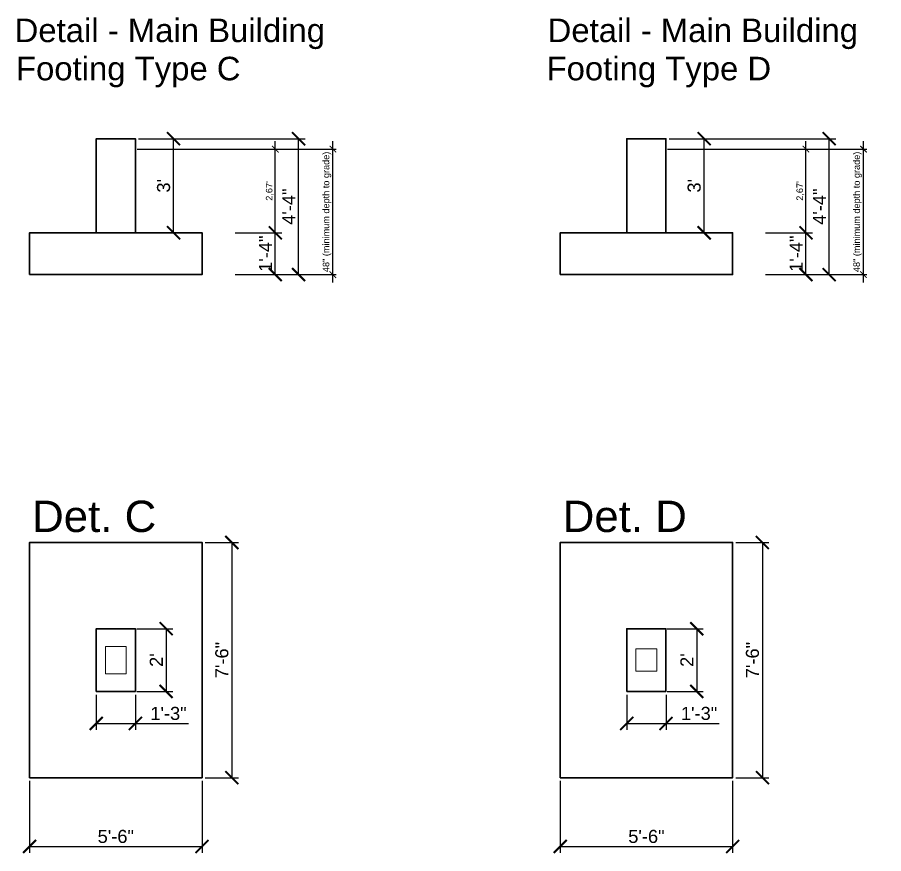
# Model space of a CAD drawing. Header units: millimetres. Extents: x -6 to 201520, y -744 to 120638.
# Drawn here: x 1156.8 to 1488.4, y 4278.9 to 4599 of the extents above; entities that cross this region are included whole.
import ezdxf

# ---------------------------------------------------------------- set-up
doc = ezdxf.new("R2010")
doc.units = ezdxf.units.MM
doc.layers.add('Dimension', color=130, linetype='Continuous', lineweight=18)
doc.layers.add('Structural', color=50, linetype='Continuous', lineweight=35)
doc.styles.get("Standard").update_dxf_attribs({"font": 'arial.ttf'})
doc.dimstyles.new('Feet Architectural Detail', dxfattribs={"dimscale": 2, "dimtxt": 2.5, "dimasz": 2.5, "dimexe": 1.25, "dimexo": 0.625, "dimtad": 1, "dimdec": 6, "dimlunit": 4, "dimtxsty": 'Standard', "dimblk": 'ARCHTICK', "dimcen": 2.5, "dimadec": 0, "dimazin": 0, "dimtfac": 0.5, "dimtdec": 6, "dimtmove": 0, "dimatfit": 3, "dimfxl": 1, "dimarcsym": 0})
doc.dimstyles.new('Feet Decimal Detail', dxfattribs={"dimtxt": 2.5, "dimasz": 2.5, "dimexe": 1.25, "dimexo": 0.625, "dimtad": 1, "dimlfac": 0.083333, "dimtxsty": 'Standard', "dimblk": 'ARCHTICK', "dimcen": 2.5, "dimdle": 3, "dimadec": 0, "dimazin": 0, "dimtfac": 0.5, "dimtmove": 0, "dimatfit": 3, "dimfxl": 1, "dimarcsym": 0})
doc.dimstyles.new('Inches Decimal', dxfattribs={"dimtxt": 2.5, "dimasz": 2.5, "dimexe": 1.25, "dimexo": 0.625, "dimtad": 1, "dimtxsty": 'Standard', "dimblk": 'ARCHTICK', "dimcen": 2.5, "dimdle": 3, "dimadec": 0, "dimazin": 0, "dimtfac": 0.5, "dimtmove": 0, "dimatfit": 3, "dimfxl": 1, "dimarcsym": 0})

# ---------------------------------------------------------------- blocks, each defined once
blk = doc.blocks.new('_ArchTick')
at = {"color": 0, "linetype": 'ByBlock', "const_width": 0.15}
blk.add_lwpolyline([(-0.5, -0.5), (0.5, 0.5)], dxfattribs=at)
blk = doc.blocks.new('*D32')
at = {"layer": 'Defpoints', "color": 0, "transparency": 16777216}
for p in [(1227.52, 4398.01), (1227.52, 4308.01), (1238.92, 4308.01)]:
    blk.add_point(p, dxfattribs=at)
at = {"layer": 'Dimension', "color": 0, "lineweight": -2, "transparency": 16777216}
for p, q in [((1228.77, 4398.01), (1241.42, 4398.01)), ((1238.92, 4398.01), (1238.92, 4308.01)), ((1228.77, 4308.01), (1241.42, 4308.01))]:
    blk.add_line(p, q, dxfattribs=at)
at = {"layer": 'Dimension', "color": 0, "lineweight": -2, "transparency": 16777216, "xscale": 5, "yscale": 5, "zscale": 5}
for p, rotation in [((1238.92, 4398.01), 90), ((1238.92, 4308.01), 270)]:
    blk.add_blockref('_ArchTick', p, dxfattribs=dict(at, rotation=rotation))
at = {"layer": 'Dimension', "color": 0, "transparency": 16777216, "insert": (1235.12, 4353.01), "char_height": 5, "attachment_point": 5, "rotation": 90}
blk.add_mtext('7\'-6"', dxfattribs=at)
blk = doc.blocks.new('*D33')
at = {"layer": 'Defpoints', "color": 0, "transparency": 16777216}
for p in [(1161.52, 4308.01), (1227.52, 4308.01), (1227.52, 4281.7)]:
    blk.add_point(p, dxfattribs=at)
at = {"layer": 'Dimension', "color": 0, "lineweight": -2, "transparency": 16777216}
for p, q in [((1161.52, 4306.76), (1161.52, 4279.2)), ((1227.52, 4306.76), (1227.52, 4279.2)), ((1161.52, 4281.7), (1227.52, 4281.7))]:
    blk.add_line(p, q, dxfattribs=at)
at = {"layer": 'Dimension', "color": 0, "lineweight": -2, "transparency": 16777216, "xscale": 5, "yscale": 5, "zscale": 5, "rotation": 180}
blk.add_blockref('_ArchTick', (1161.52, 4281.7), dxfattribs=at)
at = {"layer": 'Dimension', "color": 0, "lineweight": -2, "transparency": 16777216, "xscale": 5, "yscale": 5, "zscale": 5}
blk.add_blockref('_ArchTick', (1227.52, 4281.7), dxfattribs=at)
at = {"layer": 'Dimension', "color": 0, "transparency": 16777216, "insert": (1194.52, 4285.5), "char_height": 5, "attachment_point": 5}
blk.add_mtext('5\'-6"', dxfattribs=at)
blk = doc.blocks.new('*D34')
at = {"layer": 'Defpoints', "color": 0, "transparency": 16777216}
for p in [(1187.02, 4341.01), (1202.02, 4341.01), (1202.02, 4328.76)]:
    blk.add_point(p, dxfattribs=at)
at = {"layer": 'Dimension', "color": 0, "lineweight": -2, "transparency": 16777216}
for p, q in [((1187.02, 4339.76), (1187.02, 4326.26)), ((1202.02, 4339.76), (1202.02, 4326.26)), ((1187.02, 4328.76), (1202.02, 4328.76)), ((1202.02, 4328.76), (1222.34, 4328.76))]:
    blk.add_line(p, q, dxfattribs=at)
at = {"layer": 'Dimension', "color": 0, "lineweight": -2, "transparency": 16777216, "xscale": 5, "yscale": 5, "zscale": 5, "rotation": 180}
blk.add_blockref('_ArchTick', (1187.02, 4328.76), dxfattribs=at)
at = {"layer": 'Dimension', "color": 0, "lineweight": -2, "transparency": 16777216, "xscale": 5, "yscale": 5, "zscale": 5}
blk.add_blockref('_ArchTick', (1202.02, 4328.76), dxfattribs=at)
at = {"layer": 'Dimension', "color": 0, "transparency": 16777216, "insert": (1214.68, 4332.57), "char_height": 5, "attachment_point": 5}
blk.add_mtext('1\'-3"', dxfattribs=at)
blk = doc.blocks.new('*D35')
at = {"layer": 'Defpoints', "color": 0, "transparency": 16777216}
for p in [(1201.27, 4365.01), (1201.27, 4341.01), (1213.79, 4341.01)]:
    blk.add_point(p, dxfattribs=at)
at = {"layer": 'Dimension', "color": 0, "lineweight": -2, "transparency": 16777216}
for p, q in [((1202.52, 4365.01), (1216.29, 4365.01)), ((1213.79, 4365.01), (1213.79, 4341.01)), ((1202.52, 4341.01), (1216.29, 4341.01))]:
    blk.add_line(p, q, dxfattribs=at)
at = {"layer": 'Dimension', "color": 0, "lineweight": -2, "transparency": 16777216, "xscale": 5, "yscale": 5, "zscale": 5}
for p, rotation in [((1213.79, 4365.01), 90), ((1213.79, 4341.01), 270)]:
    blk.add_blockref('_ArchTick', p, dxfattribs=dict(at, rotation=rotation))
at = {"layer": 'Dimension', "color": 0, "transparency": 16777216, "insert": (1210.03, 4353.01), "char_height": 5, "attachment_point": 5, "rotation": 90}
blk.add_mtext("2'", dxfattribs=at)
blk = doc.blocks.new('*D36')
at = {"layer": 'Defpoints', "color": 0, "transparency": 16777216}
for p in [(1430.59, 4398.01), (1430.59, 4308.01), (1441.99, 4308.01)]:
    blk.add_point(p, dxfattribs=at)
at = {"layer": 'Dimension', "color": 0, "lineweight": -2, "transparency": 16777216}
for p, q in [((1431.84, 4398.01), (1444.49, 4398.01)), ((1441.99, 4398.01), (1441.99, 4308.01)), ((1431.84, 4308.01), (1444.49, 4308.01))]:
    blk.add_line(p, q, dxfattribs=at)
at = {"layer": 'Dimension', "color": 0, "lineweight": -2, "transparency": 16777216, "xscale": 5, "yscale": 5, "zscale": 5}
for p, rotation in [((1441.99, 4398.01), 90), ((1441.99, 4308.01), 270)]:
    blk.add_blockref('_ArchTick', p, dxfattribs=dict(at, rotation=rotation))
at = {"layer": 'Dimension', "color": 0, "transparency": 16777216, "insert": (1438.19, 4353.01), "char_height": 5, "attachment_point": 5, "rotation": 90}
blk.add_mtext('7\'-6"', dxfattribs=at)
blk = doc.blocks.new('*D37')
at = {"layer": 'Defpoints', "color": 0, "transparency": 16777216}
for p in [(1364.59, 4308.01), (1430.59, 4308.01), (1430.59, 4281.7)]:
    blk.add_point(p, dxfattribs=at)
at = {"layer": 'Dimension', "color": 0, "lineweight": -2, "transparency": 16777216}
for p, q in [((1364.59, 4306.76), (1364.59, 4279.2)), ((1430.59, 4306.76), (1430.59, 4279.2)), ((1364.59, 4281.7), (1430.59, 4281.7))]:
    blk.add_line(p, q, dxfattribs=at)
at = {"layer": 'Dimension', "color": 0, "lineweight": -2, "transparency": 16777216, "xscale": 5, "yscale": 5, "zscale": 5, "rotation": 180}
blk.add_blockref('_ArchTick', (1364.59, 4281.7), dxfattribs=at)
at = {"layer": 'Dimension', "color": 0, "lineweight": -2, "transparency": 16777216, "xscale": 5, "yscale": 5, "zscale": 5}
blk.add_blockref('_ArchTick', (1430.59, 4281.7), dxfattribs=at)
at = {"layer": 'Dimension', "color": 0, "transparency": 16777216, "insert": (1397.59, 4285.5), "char_height": 5, "attachment_point": 5}
blk.add_mtext('5\'-6"', dxfattribs=at)
blk = doc.blocks.new('*D38')
at = {"layer": 'Defpoints', "color": 0, "transparency": 16777216}
for p in [(1390.09, 4341.01), (1405.09, 4341.01), (1405.09, 4328.76)]:
    blk.add_point(p, dxfattribs=at)
at = {"layer": 'Dimension', "color": 0, "lineweight": -2, "transparency": 16777216}
for p, q in [((1390.09, 4339.76), (1390.09, 4326.26)), ((1405.09, 4339.76), (1405.09, 4326.26)), ((1390.09, 4328.76), (1405.09, 4328.76)), ((1405.09, 4328.76), (1425.41, 4328.76))]:
    blk.add_line(p, q, dxfattribs=at)
at = {"layer": 'Dimension', "color": 0, "lineweight": -2, "transparency": 16777216, "xscale": 5, "yscale": 5, "zscale": 5, "rotation": 180}
blk.add_blockref('_ArchTick', (1390.09, 4328.76), dxfattribs=at)
at = {"layer": 'Dimension', "color": 0, "lineweight": -2, "transparency": 16777216, "xscale": 5, "yscale": 5, "zscale": 5}
blk.add_blockref('_ArchTick', (1405.09, 4328.76), dxfattribs=at)
at = {"layer": 'Dimension', "color": 0, "transparency": 16777216, "insert": (1417.75, 4332.57), "char_height": 5, "attachment_point": 5}
blk.add_mtext('1\'-3"', dxfattribs=at)
blk = doc.blocks.new('*D39')
at = {"layer": 'Defpoints', "color": 0, "transparency": 16777216}
for p in [(1404.34, 4365.01), (1404.34, 4341.01), (1416.86, 4341.01)]:
    blk.add_point(p, dxfattribs=at)
at = {"layer": 'Dimension', "color": 0, "lineweight": -2, "transparency": 16777216}
for p, q in [((1405.59, 4365.01), (1419.36, 4365.01)), ((1416.86, 4365.01), (1416.86, 4341.01)), ((1405.59, 4341.01), (1419.36, 4341.01))]:
    blk.add_line(p, q, dxfattribs=at)
at = {"layer": 'Dimension', "color": 0, "lineweight": -2, "transparency": 16777216, "xscale": 5, "yscale": 5, "zscale": 5}
for p, rotation in [((1416.86, 4365.01), 90), ((1416.86, 4341.01), 270)]:
    blk.add_blockref('_ArchTick', p, dxfattribs=dict(at, rotation=rotation))
at = {"layer": 'Dimension', "color": 0, "transparency": 16777216, "insert": (1413.09, 4353.01), "char_height": 5, "attachment_point": 5, "rotation": 90}
blk.add_mtext("2'", dxfattribs=at)
blk = doc.blocks.new('Service - Unit Rectangle')
at = {"color": 0, "linetype": 'ByBlock', "lineweight": -2}
blk.add_lwpolyline([(-0.5, -0.5), (0.5, -0.5), (0.5, 0.5), (-0.5, 0.5)], close=True, dxfattribs=at)
blk = doc.blocks.new('mb-c pier side')
at = {"color": 0, "linetype": 'ByBlock', "lineweight": -2, "xscale": 12, "yscale": 12, "zscale": 12}
blk.add_blockref('Service - Unit Rectangle', (0, 0), dxfattribs=at)
blk = doc.blocks.new('mb-c bottom side')
at = {"color": 0, "linetype": 'ByBlock', "lineweight": -2, "xscale": 12, "yscale": 12, "zscale": 12}
blk.add_blockref('Service - Unit Rectangle', (0, 0), dxfattribs=at)
blk = doc.blocks.new('mb-d pier side')
at = {"color": 0, "linetype": 'ByBlock', "lineweight": -2, "xscale": 12, "yscale": 12, "zscale": 12}
blk.add_blockref('Service - Unit Rectangle', (0, 0), dxfattribs=at)
blk = doc.blocks.new('mb-d bottom side')
at = {"color": 0, "linetype": 'ByBlock', "lineweight": -2, "xscale": 12, "yscale": 12, "zscale": 12}
blk.add_blockref('Service - Unit Rectangle', (0, 0), dxfattribs=at)
blk = doc.blocks.new('mb-c pier')
at = {"color": 0, "linetype": 'ByBlock', "lineweight": -2, "xscale": 12, "yscale": 12, "zscale": 12}
blk.add_blockref('Service - Unit Rectangle', (0, 0), dxfattribs=at)
blk = doc.blocks.new('mb-c bottom')
at = {"color": 0, "linetype": 'ByBlock', "lineweight": -2, "xscale": 12, "yscale": 12, "zscale": 12}
blk.add_blockref('Service - Unit Rectangle', (0, 0), dxfattribs=at)
blk = doc.blocks.new('mbtypec')
at = {"layer": 'Dimension'}
blk.add_lwpolyline([(-4, -5.25), (4, -5.25), (4, 5.25), (-4, 5.25)], close=True, dxfattribs=at)
at = {"layer": 'Structural'}
for name, xscale, yscale, zscale in [('mb-c bottom', 5.5, 7.5, 5), ('mb-c pier', 1.25, 2, 1.125)]:
    blk.add_blockref(name, (0, 0), dxfattribs=dict(at, xscale=xscale, yscale=yscale, zscale=zscale))
blk.add_text('Det. C', height=12, dxfattribs=at).set_placement((-32.03, 49.01))
blk = doc.blocks.new('mb-d bottom')
at = {"color": 0, "linetype": 'ByBlock', "lineweight": -2, "xscale": 12, "yscale": 12, "zscale": 12}
blk.add_blockref('Service - Unit Rectangle', (0, 0), dxfattribs=at)
blk = doc.blocks.new('mb-d pier')
at = {"color": 0, "linetype": 'ByBlock', "lineweight": -2, "xscale": 12, "yscale": 12, "zscale": 12}
blk.add_blockref('Service - Unit Rectangle', (0, 0), dxfattribs=at)
blk = doc.blocks.new('mbtyped')
at = {"layer": 'Dimension'}
blk.add_lwpolyline([(-4, -4.25), (4, -4.25), (4, 4.25), (-4, 4.25)], close=True, dxfattribs=at)
at = {"layer": 'Structural'}
for name, xscale, yscale, zscale in [('mb-d bottom', 5.5, 7.5, 5), ('mb-d pier', 1.25, 2, 1.125)]:
    blk.add_blockref(name, (0, 0), dxfattribs=dict(at, xscale=xscale, yscale=yscale, zscale=zscale))
blk.add_text('Det. D', height=12, dxfattribs=at).set_placement((-32.03, 49.01))
blk = doc.blocks.new('*D179')
at = {"layer": 'Defpoints', "color": 0, "transparency": 16777216}
for p in [(1442.59, 4516.5), (1458.64, 4516.5), (1442.59, 4500.51)]:
    blk.add_point(p, dxfattribs=at)
at = {"layer": 'Dimension', "color": 0, "lineweight": -2, "transparency": 16777216}
for p, q in [((1443.84, 4516.5), (1461.14, 4516.5)), ((1458.64, 4500.51), (1458.64, 4516.5)), ((1443.84, 4500.51), (1461.14, 4500.51))]:
    blk.add_line(p, q, dxfattribs=at)
at = {"layer": 'Dimension', "color": 0, "lineweight": -2, "transparency": 16777216, "xscale": 5, "yscale": 5, "zscale": 5}
for p, rotation in [((1458.64, 4516.5), 90), ((1458.64, 4500.51), 270)]:
    blk.add_blockref('_ArchTick', p, dxfattribs=dict(at, rotation=rotation))
at = {"layer": 'Dimension', "color": 0, "transparency": 16777216, "insert": (1454.88, 4508.51), "char_height": 5, "attachment_point": 5, "rotation": 90}
blk.add_mtext('1\'-4"', dxfattribs=at)
blk = doc.blocks.new('*D180')
at = {"layer": 'Defpoints', "color": 0, "transparency": 16777216}
for p in [(1405.09, 4552.51), (1419.69, 4552.51), (1405.09, 4516.51)]:
    blk.add_point(p, dxfattribs=at)
at = {"layer": 'Dimension', "color": 0, "lineweight": -2, "transparency": 16777216}
for p, q in [((1406.34, 4552.51), (1422.19, 4552.51)), ((1419.69, 4516.51), (1419.69, 4552.51)), ((1406.34, 4516.51), (1422.19, 4516.51))]:
    blk.add_line(p, q, dxfattribs=at)
at = {"layer": 'Dimension', "color": 0, "lineweight": -2, "transparency": 16777216, "xscale": 5, "yscale": 5, "zscale": 5}
for p, rotation in [((1419.69, 4552.51), 90), ((1419.69, 4516.51), 270)]:
    blk.add_blockref('_ArchTick', p, dxfattribs=dict(at, rotation=rotation))
at = {"layer": 'Dimension', "color": 0, "transparency": 16777216, "insert": (1415.89, 4534.51), "char_height": 5, "attachment_point": 5, "rotation": 90}
blk.add_mtext("3'", dxfattribs=at)
blk = doc.blocks.new('*D181')
at = {"layer": 'Defpoints', "color": 0, "transparency": 16777216}
for p in [(1405.09, 4552.51), (1467.54, 4552.51), (1442.59, 4500.51)]:
    blk.add_point(p, dxfattribs=at)
at = {"layer": 'Dimension', "color": 0, "lineweight": -2, "transparency": 16777216}
for p, q in [((1406.34, 4552.51), (1470.04, 4552.51)), ((1467.54, 4500.51), (1467.54, 4552.51)), ((1443.84, 4500.51), (1470.04, 4500.51))]:
    blk.add_line(p, q, dxfattribs=at)
at = {"layer": 'Dimension', "color": 0, "lineweight": -2, "transparency": 16777216, "xscale": 5, "yscale": 5, "zscale": 5}
for p, rotation in [((1467.54, 4552.51), 90), ((1467.54, 4500.51), 270)]:
    blk.add_blockref('_ArchTick', p, dxfattribs=dict(at, rotation=rotation))
at = {"layer": 'Dimension', "color": 0, "transparency": 16777216, "insert": (1463.79, 4526.51), "char_height": 5, "attachment_point": 5, "rotation": 90}
blk.add_mtext('4\'-4"', dxfattribs=at)
blk = doc.blocks.new('*D182')
at = {"layer": 'Defpoints', "color": 0, "transparency": 16777216}
for p in [(1405.09, 4548.51), (1480.67, 4548.51), (1442.59, 4500.51)]:
    blk.add_point(p, dxfattribs=at)
at = {"layer": 'Dimension', "color": 0, "lineweight": -2, "transparency": 16777216}
for p, q in [((1480.67, 4497.51), (1480.67, 4551.51)), ((1405.71, 4548.51), (1481.92, 4548.51)), ((1443.21, 4500.51), (1481.92, 4500.51))]:
    blk.add_line(p, q, dxfattribs=at)
at = {"layer": 'Dimension', "color": 0, "lineweight": -2, "transparency": 16777216, "xscale": 2.5, "yscale": 2.5, "zscale": 2.5}
for p, rotation in [((1480.67, 4548.51), 90), ((1480.67, 4500.51), 270)]:
    blk.add_blockref('_ArchTick', p, dxfattribs=dict(at, rotation=rotation))
at = {"layer": 'Dimension', "color": 0, "transparency": 16777216, "insert": (1478.4, 4524.51), "char_height": 2.5, "attachment_point": 5, "rotation": 90}
blk.add_mtext('48" (minimum depth to grade)', dxfattribs=at)
blk = doc.blocks.new('*D183')
at = {"layer": 'Defpoints', "color": 0, "transparency": 16777216}
for p in [(1442.59, 4548.51), (1458.64, 4548.51), (1442.59, 4516.51)]:
    blk.add_point(p, dxfattribs=at)
at = {"layer": 'Dimension', "color": 0, "lineweight": -2, "transparency": 16777216}
for p, q in [((1458.64, 4513.51), (1458.64, 4551.51)), ((1443.21, 4548.51), (1459.89, 4548.51)), ((1443.21, 4516.51), (1459.89, 4516.51))]:
    blk.add_line(p, q, dxfattribs=at)
at = {"layer": 'Dimension', "color": 0, "lineweight": -2, "transparency": 16777216, "xscale": 2.5, "yscale": 2.5, "zscale": 2.5}
for p, rotation in [((1458.64, 4548.51), 90), ((1458.64, 4516.51), 270)]:
    blk.add_blockref('_ArchTick', p, dxfattribs=dict(at, rotation=rotation))
at = {"layer": 'Dimension', "color": 0, "transparency": 16777216, "insert": (1456.51, 4532.51), "char_height": 2.5, "attachment_point": 5, "rotation": 90}
blk.add_mtext("2,67'", dxfattribs=at)
blk = doc.blocks.new('*D184')
at = {"layer": 'Defpoints', "color": 0, "transparency": 16777216}
for p in [(1239.52, 4516.5), (1255.57, 4516.5), (1239.52, 4500.51)]:
    blk.add_point(p, dxfattribs=at)
at = {"layer": 'Dimension', "color": 0, "lineweight": -2, "transparency": 16777216}
for p, q in [((1240.77, 4516.5), (1258.07, 4516.5)), ((1255.57, 4500.51), (1255.57, 4516.5)), ((1240.77, 4500.51), (1258.07, 4500.51))]:
    blk.add_line(p, q, dxfattribs=at)
at = {"layer": 'Dimension', "color": 0, "lineweight": -2, "transparency": 16777216, "xscale": 5, "yscale": 5, "zscale": 5}
for p, rotation in [((1255.57, 4516.5), 90), ((1255.57, 4500.51), 270)]:
    blk.add_blockref('_ArchTick', p, dxfattribs=dict(at, rotation=rotation))
at = {"layer": 'Dimension', "color": 0, "transparency": 16777216, "insert": (1251.81, 4508.51), "char_height": 5, "attachment_point": 5, "rotation": 90}
blk.add_mtext('1\'-4"', dxfattribs=at)
blk = doc.blocks.new('*D185')
at = {"layer": 'Defpoints', "color": 0, "transparency": 16777216}
for p in [(1202.02, 4552.51), (1216.62, 4552.51), (1202.02, 4516.51)]:
    blk.add_point(p, dxfattribs=at)
at = {"layer": 'Dimension', "color": 0, "lineweight": -2, "transparency": 16777216}
for p, q in [((1203.27, 4552.51), (1219.12, 4552.51)), ((1216.62, 4516.51), (1216.62, 4552.51)), ((1203.27, 4516.51), (1219.12, 4516.51))]:
    blk.add_line(p, q, dxfattribs=at)
at = {"layer": 'Dimension', "color": 0, "lineweight": -2, "transparency": 16777216, "xscale": 5, "yscale": 5, "zscale": 5}
for p, rotation in [((1216.62, 4552.51), 90), ((1216.62, 4516.51), 270)]:
    blk.add_blockref('_ArchTick', p, dxfattribs=dict(at, rotation=rotation))
at = {"layer": 'Dimension', "color": 0, "transparency": 16777216, "insert": (1212.82, 4534.51), "char_height": 5, "attachment_point": 5, "rotation": 90}
blk.add_mtext("3'", dxfattribs=at)
blk = doc.blocks.new('*D186')
at = {"layer": 'Defpoints', "color": 0, "transparency": 16777216}
for p in [(1202.02, 4552.51), (1264.47, 4552.51), (1239.52, 4500.51)]:
    blk.add_point(p, dxfattribs=at)
at = {"layer": 'Dimension', "color": 0, "lineweight": -2, "transparency": 16777216}
for p, q in [((1203.27, 4552.51), (1266.97, 4552.51)), ((1264.47, 4500.51), (1264.47, 4552.51)), ((1240.77, 4500.51), (1266.97, 4500.51))]:
    blk.add_line(p, q, dxfattribs=at)
at = {"layer": 'Dimension', "color": 0, "lineweight": -2, "transparency": 16777216, "xscale": 5, "yscale": 5, "zscale": 5}
for p, rotation in [((1264.47, 4552.51), 90), ((1264.47, 4500.51), 270)]:
    blk.add_blockref('_ArchTick', p, dxfattribs=dict(at, rotation=rotation))
at = {"layer": 'Dimension', "color": 0, "transparency": 16777216, "insert": (1260.72, 4526.51), "char_height": 5, "attachment_point": 5, "rotation": 90}
blk.add_mtext('4\'-4"', dxfattribs=at)
blk = doc.blocks.new('*D187')
at = {"layer": 'Defpoints', "color": 0, "transparency": 16777216}
for p in [(1202.02, 4548.51), (1277.6, 4548.51), (1239.52, 4500.51)]:
    blk.add_point(p, dxfattribs=at)
at = {"layer": 'Dimension', "color": 0, "lineweight": -2, "transparency": 16777216}
for p, q in [((1277.6, 4497.51), (1277.6, 4551.51)), ((1202.64, 4548.51), (1278.85, 4548.51)), ((1240.14, 4500.51), (1278.85, 4500.51))]:
    blk.add_line(p, q, dxfattribs=at)
at = {"layer": 'Dimension', "color": 0, "lineweight": -2, "transparency": 16777216, "xscale": 2.5, "yscale": 2.5, "zscale": 2.5}
for p, rotation in [((1277.6, 4548.51), 90), ((1277.6, 4500.51), 270)]:
    blk.add_blockref('_ArchTick', p, dxfattribs=dict(at, rotation=rotation))
at = {"layer": 'Dimension', "color": 0, "transparency": 16777216, "insert": (1275.34, 4524.51), "char_height": 2.5, "attachment_point": 5, "rotation": 90}
blk.add_mtext('48" (minimum depth to grade)', dxfattribs=at)
blk = doc.blocks.new('*D188')
at = {"layer": 'Defpoints', "color": 0, "transparency": 16777216}
for p in [(1239.52, 4548.51), (1255.57, 4548.51), (1239.52, 4516.51)]:
    blk.add_point(p, dxfattribs=at)
at = {"layer": 'Dimension', "color": 0, "lineweight": -2, "transparency": 16777216}
for p, q in [((1255.57, 4513.51), (1255.57, 4551.51)), ((1240.14, 4548.51), (1256.82, 4548.51)), ((1240.14, 4516.51), (1256.82, 4516.51))]:
    blk.add_line(p, q, dxfattribs=at)
at = {"layer": 'Dimension', "color": 0, "lineweight": -2, "transparency": 16777216, "xscale": 2.5, "yscale": 2.5, "zscale": 2.5}
for p, rotation in [((1255.57, 4548.51), 90), ((1255.57, 4516.51), 270)]:
    blk.add_blockref('_ArchTick', p, dxfattribs=dict(at, rotation=rotation))
at = {"layer": 'Dimension', "color": 0, "transparency": 16777216, "insert": (1253.44, 4532.51), "char_height": 2.5, "attachment_point": 5, "rotation": 90}
blk.add_mtext("2,67'", dxfattribs=at)

msp = doc.modelspace()

# ---------------------------------------------------------------- block references
at = {"layer": 'Structural'}
for name, p, xscale, yscale, zscale in [('mb-c pier side', (1194.5190052, 4534.5065472), 1.25, 3, 1.125), ('mb-d pier side', (1397.5869594, 4534.5065472), 1.25, 3, 1.125), ('mb-c bottom side', (1194.5190052, 4508.5065672), 5.5, 1.333, 5), ('mb-d bottom side', (1397.5869594, 4508.5065672), 5.5, 1.33333, 5)]:
    msp.add_blockref(name, p, dxfattribs=dict(at, xscale=xscale, yscale=yscale, zscale=zscale))
for name, p in [('mbtypec', (1194.5190052, 4353.0101801)), ('mbtyped', (1397.5869594, 4353.0101801))]:
    msp.add_blockref(name, p, dxfattribs=at)

# ---------------------------------------------------------------- texts
at = {"layer": 'Dimension'}
for s, p in [('Detail - Main Building', (1155.8018499, 4589.4802626)), ('Detail - Main Building', (1359.785229, 4589.4802626)), ('Footing Type C', (1156.3197254, 4574.8620775)), ('Footing Type D', (1359.3876796, 4574.8620775))]:
    msp.add_text(s, height=9, dxfattribs=at).set_placement(p)

# ---------------------------------------------------------------- dimensions: what is measured, and where the dimension line sits
for base, p1, p2, angle, picture, middle in [((1216.622804, 4552.5065472), (1202.0190052, 4516.5065472), (1202.0190052, 4552.5065472), 90, '*D185', (1212.8182337, 4534.5065472)), ((1264.47422, 4552.5065472), (1239.5190052, 4500.5105472), (1202.0190052, 4552.5065472), 90, '*D186', (1260.72422, 4526.5085472)), ((1419.6907582, 4552.5065472), (1405.0869594, 4516.5065472), (1405.0869594, 4552.5065472), 90, '*D180', (1415.8861879, 4534.5065472)), ((1467.5421742, 4552.5065472), (1442.5869594, 4500.5105472), (1405.0869594, 4552.5065472), 90, '*D181', (1463.7921742, 4526.5085472)), ((1255.5674835, 4516.5045672), (1239.5190052, 4500.5085672), (1239.5190052, 4516.5045672), 90, '*D184', (1251.8072516, 4508.5065672)), ((1458.6354377, 4516.5045672), (1442.5869594, 4500.5085672), (1442.5869594, 4516.5045672), 90, '*D179', (1454.8752058, 4508.5065672)), ((1238.9206707, 4308.0101801), (1227.5190052, 4398.0101801), (1227.5190052, 4308.0101801), 270, '*D32', (1235.1178058, 4353.0101801)), ((1441.9886249, 4308.0101801), (1430.5869594, 4398.0101801), (1430.5869594, 4308.0101801), 270, '*D36', (1438.18576, 4353.0101801)), ((1213.7870804, 4341.0101801), (1201.2690052, 4365.0101801), (1201.2690052, 4341.0101801), 270, '*D35', (1210.0268484, 4353.0101801)), ((1416.8550346, 4341.0101801), (1404.3369594, 4365.0101801), (1404.3369594, 4341.0101801), 270, '*D39', (1413.0948026, 4353.0101801))]:
    dim = msp.add_linear_dim(base=base, p1=p1, p2=p2, angle=angle, dimstyle='Feet Architectural Detail', dxfattribs=at)
    dim.commit()
    dim.dimension.update_dxf_attribs({"geometry": picture, "text_midpoint": middle})
for base, p1, p2, dimstyle, override, picture, middle in [((1277.5989806, 4548.5065472), (1239.5190052, 4500.5105472), (1202.0190052, 4548.5065472), 'Inches Decimal', {"dimpost": '" (minimum depth to grade)'}, '*D187', (1275.3351675, 4524.5085472)), ((1255.5674835, 4548.5065472), (1239.5190052, 4516.5065472), (1239.5190052, 4548.5065472), 'Feet Decimal Detail', {"dimpost": "'"}, '*D188', (1253.4400961, 4532.5065472)), ((1480.6669348, 4548.5065472), (1442.5869594, 4500.5105472), (1405.0869594, 4548.5065472), 'Inches Decimal', {"dimpost": '" (minimum depth to grade)'}, '*D182', (1478.4031217, 4524.5085472)), ((1458.6354377, 4548.5065472), (1442.5869594, 4516.5065472), (1442.5869594, 4548.5065472), 'Feet Decimal Detail', {"dimpost": "'"}, '*D183', (1456.5080502, 4532.5065472))]:
    dim = msp.add_linear_dim(base=base, p1=p1, p2=p2, angle=90, dimstyle=dimstyle, override=override, dxfattribs=at)
    dim.commit()
    dim.dimension.update_dxf_attribs({"geometry": picture, "text_midpoint": middle})
for base, p1, p2, picture, middle in [((1202.0190052, 4328.7607377), (1187.0190052, 4341.0101801), (1202.0190052, 4341.0101801), '*D34', (1214.6793054, 4332.5653079)), ((1405.0869594, 4328.7607377), (1390.0869594, 4341.0101801), (1405.0869594, 4341.0101801), '*D38', (1417.7472596, 4332.5653079)), ((1227.5190052, 4281.6975561), (1161.5190052, 4308.0101801), (1227.5190052, 4308.0101801), '*D33', (1194.5190052, 4285.500421)), ((1430.5869594, 4281.6975561), (1364.5869594, 4308.0101801), (1430.5869594, 4308.0101801), '*D37', (1397.5869594, 4285.500421))]:
    dim = msp.add_linear_dim(base=base, p1=p1, p2=p2, dimstyle='Feet Architectural Detail', dxfattribs=at)
    dim.commit()
    dim.dimension.update_dxf_attribs({"geometry": picture, "text_midpoint": middle})

doc.saveas('drawing.dxf')
